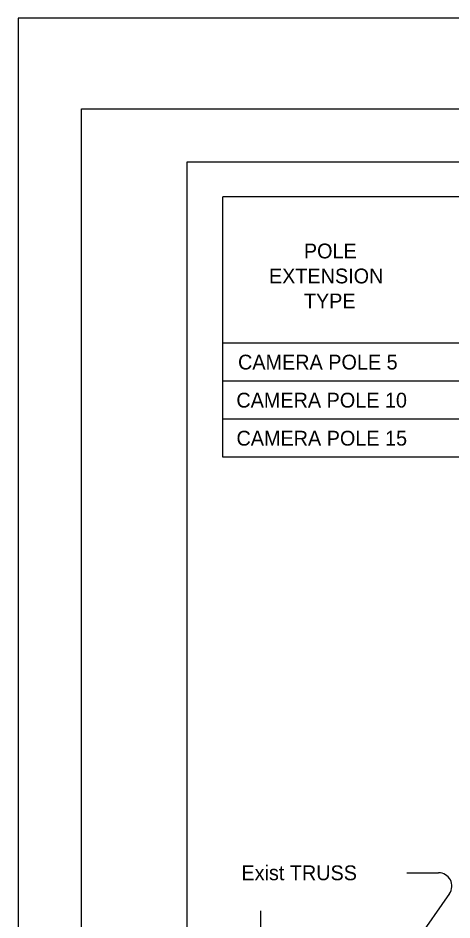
# Model space of a CAD drawing. Extents: x -894 to 867, y -474 to 712.
# Drawn here: x -893.5 to -688.4, y 285.5 to 711.9 of the extents above; entities that cross this region are included whole.
import ezdxf

# ---------------------------------------------------------------- set-up
doc = ezdxf.new("R2010")
doc.units = 0
for name, color, linetype in [('56 Stage 3 Anno', 7, 'Continuous'), ('57 Undefined', 7, 'Continuous'), ('60 Nongeo Data', 7, 'Continuous'), ('border_PLOTTING-ELEMENTS', 7, 'Continuous'), ('border_rw_22x34_Cut_Lines', 7, 'Continuous'), ('border_SHEET', 7, 'Continuous')]:
    doc.layers.add(name, color=color, linetype=linetype)

msp = doc.modelspace()

# ---------------------------------------------------------------- linework, layer by layer
at = {"layer": '56 Stage 3 Anno'}
for p, q in [((-709.8, 307.85), (-694.68, 307.85)), ((-689.55, 298), (-723.03, 250.05))]:
    msp.add_line(p, q, dxfattribs=at)
msp.add_arc((-694.68, 301.58), 6.26, 325.0642, 90, dxfattribs=at)
at = {"layer": '60 Nongeo Data'}
for p, q in [((-796.72, 504.28), (-796.72, 627.48)), ((-312.42, 627.48), (-796.72, 627.48)), ((-312.42, 558.26), (-796.72, 558.26)), ((-535.3, 540.27), (-796.72, 540.27)), ((-535.3, 522.28), (-796.72, 522.28)), ((-312.42, 504.28), (-796.72, 504.28)), ((-778.67, 240.04), (-778.67, 289.92))]:
    msp.add_line(p, q, dxfattribs=at)
at = {"layer": 'border_PLOTTING-ELEMENTS'}
for points in [[(-893.5, -474.06), (866.5, -474.06), (866.5, 711.95), (-893.5, 711.95)], [(-863.5, 668.95), (836.5, 668.95), (836.5, -431.06), (-863.5, -431.06)]]:
    msp.add_lwpolyline(points, close=True, dxfattribs=at)
at = {"layer": 'border_rw_22x34_Cut_Lines'}
msp.add_lwpolyline([(-863.5, 668.95), (836.5, 668.95), (836.5, -431.06), (-863.5, -431.06)], close=True, dxfattribs=at)
at = {"layer": 'border_SHEET'}
for p, q in [((-813.5, 643.95), (811.5, 643.95)), ((-813.5, -406.06), (-813.5, 643.95))]:
    msp.add_line(p, q, dxfattribs=at)

# ---------------------------------------------------------------- texts
at = {"layer": '57 Undefined'}
for s, p in [('POLE', (-758.39, 598.31)), ('EXTENSION', (-774.91, 586.5)), ('TYPE', (-758.39, 574.69)), ('CAMERA POLE 5', (-789.51, 545.78)), ('CAMERA POLE 10', (-790.3, 527.79)), ('CAMERA POLE 15', (-790.25, 509.8)), ('Exist TRUSS', (-787.91, 304.32))]:
    msp.add_text(s, height=7, dxfattribs=at).set_placement(p)

doc.saveas('drawing.dxf')
